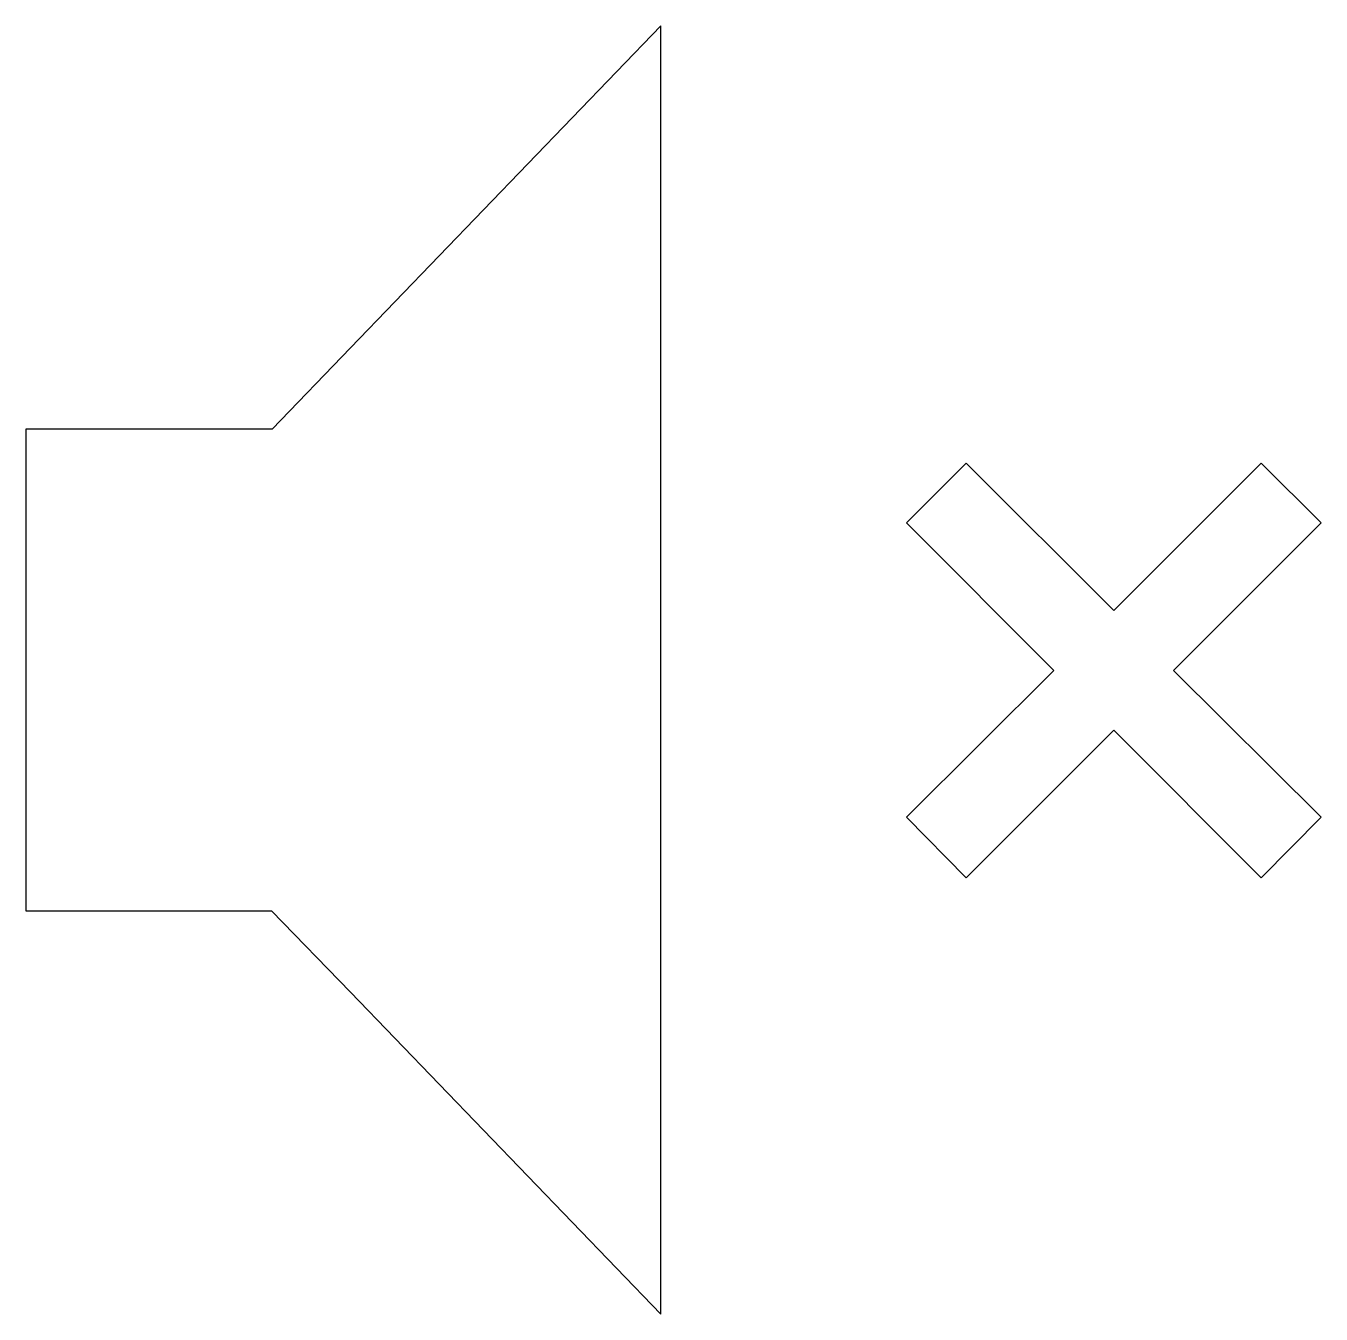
# Model space of a CAD drawing. Extents: x 1.1 to 38.4, y 1.4 to 38.6.
import ezdxf

# ---------------------------------------------------------------- set-up
doc = ezdxf.new("R2010")
doc.units = 0
doc.layers.add('Mute', color=7, linetype='CONTINUOUS')

msp = doc.modelspace()

# ---------------------------------------------------------------- linework, layer by layer
at = {"layer": 'Mute', "color": 7}
for points in [[(19.35, 38.564804), (10.4, 29.289764), (8.15, 26.939764), (1.05, 26.939764), (1.05, 13.064804), (8.125, 13.064804), (10.4, 10.714724), (19.35, 1.439764), (19.35, 19.989764), (19.35, 38.564804), (19.35, 38.564804)], [(28.15, 25.964804), (26.425, 24.239764), (30.675, 19.989764), (26.425, 15.764804), (28.15, 14.014724), (32.4, 18.264804), (36.65, 14.014724), (38.375, 15.764804), (34.125, 19.989764), (38.375, 24.239764), (36.65, 25.964804), (32.4, 21.714724), (28.15, 25.964804), (28.15, 25.964804)]]:
    msp.add_lwpolyline(points, dxfattribs=at)

doc.saveas('drawing.dxf')
